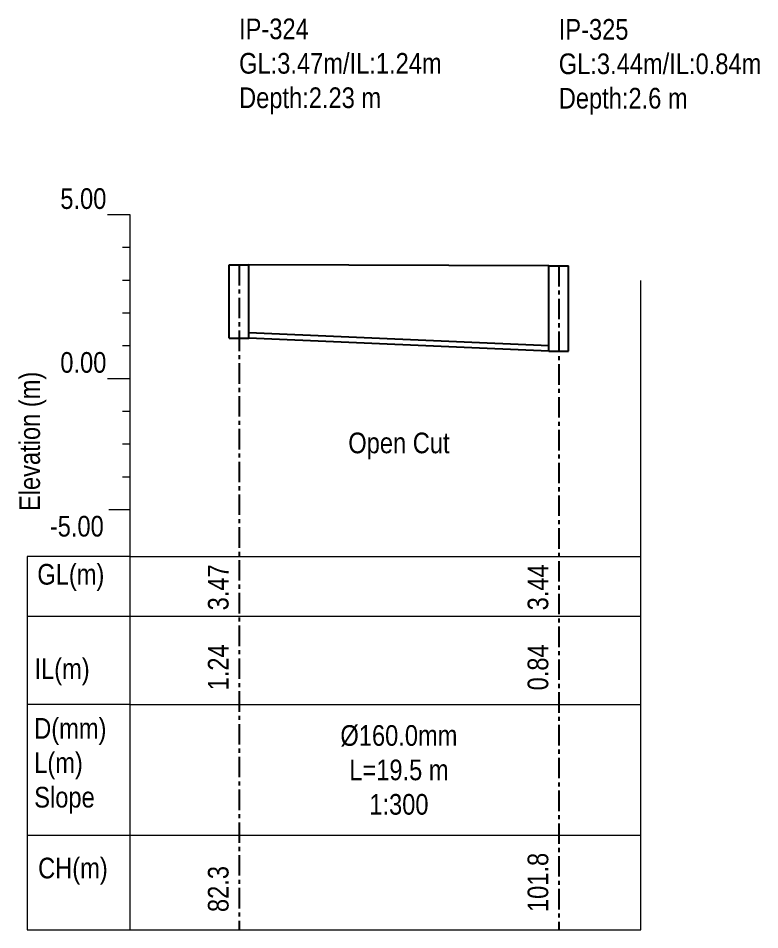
# Model space of a CAD drawing. Header units: metres. Extents: x -765 to 8035, y -99 to 211.
# Drawn here: x 2986.5 to 3031.8, y -33.6 to 22 of the extents above; entities that cross this region are included whole.
import ezdxf

# ---------------------------------------------------------------- set-up
doc = ezdxf.new("R2010")
doc.units = ezdxf.units.M
doc.header["$MEASUREMENT"] = 0
doc.linetypes.add('CENTER', pattern=[2, 1.25, -0.25, 0.25, -0.25])
for name, color, linetype in [('ANNOTATION', 7, 'Continuous'), ('GROUND_ELEVATION', 7, 'Continuous'), ('lines', 7, 'Continuous'), ('PDF_Text', 7, 'Continuous'), ('Profile Manhole', 7, 'Continuous')]:
    doc.layers.add(name, color=color, linetype=linetype)
doc.layers.add('PDF_PDF2_Geometry', color=7, linetype='Continuous', lineweight=9, true_color=0xababab)
doc.layers.add('SM_PP_GRIDTEXT', color=7, linetype='Continuous', lineweight=5)
doc.styles.add('ALL', font='swissc.ttf')

# ---------------------------------------------------------------- blocks, each defined once
blk = doc.blocks.new('template')
at = {"layer": 'PDF_PDF2_Geometry'}
blk.add_line((0, 24.611), (0, 43.611), dxfattribs=at)
at = {"layer": 'SM_PP_GRIDTEXT'}
for p, q in [((0, 43.611), (-1.388, 43.611)), ((0, 0), (0, 43.611)), ((0, 41.611), (-0.456, 41.611)), ((0, 39.611), (-0.456, 39.611)), ((0, 37.611), (-0.456, 37.611)), ((0, 35.611), (-0.456, 35.611)), ((0, 33.611), (-1.373, 33.611)), ((0, 31.611), (-0.456, 31.611)), ((0, 29.611), (-0.456, 29.611)), ((0, 27.611), (-0.456, 27.611)), ((0, 25.611), (-1.298, 25.611)), ((-6.276, 22.765), (-6.276, 0)), ((0, 22.765), (-6.276, 22.765)), ((-6.276, 19.123), (0, 19.123)), ((0, 13.733), (-6.276, 13.733)), ((-6.276, 0), (0, 0))]:
    blk.add_line(p, q, dxfattribs=at)
blk.add_lwpolyline([(-6.276, 5.778), (0, 5.778)], dxfattribs=at)
at = {"layer": 'PDF_Text', "char_height": 1.26, "attachment_point": 7, "style": 'ALL'}
for s, insert in [('5.00', (-4.258, 43.95)), ('0.00', (-4.258, 33.958)), ('-5.00', (-4.898, 23.966)), ('GL(m)', (-5.66, 20.673)), ('IL(m)', (-5.833, 14.914)), ('CH(m)', (-5.611, 2.756))]:
    blk.add_mtext(s, dxfattribs=dict(at, insert=insert))
at = {"layer": 'PDF_Text', "insert": (-5.119, 25.538), "char_height": 1.25996, "attachment_point": 7, "rotation": 90, "style": 'ALL'}
blk.add_mtext('Elevation (m)', dxfattribs=at)
at = {"layer": 'PDF_Text', "insert": (-5.85, 7.075), "char_height": 1.25996, "width": 12.5671, "attachment_point": 7, "style": 'ALL'}
blk.add_mtext('D(mm)\\P\\pt2.51992;L(m)\\P\\ptz;Slope', dxfattribs=at)

msp = doc.modelspace()

# ---------------------------------------------------------------- linework, layer by layer
for p, q in [((3018.9, 2), (3000.6, 2.8)), ((3018.9, 1.68), (3000.6, 2.48))]:
    msp.add_line(p, q)
at = {"layer": 'GROUND_ELEVATION', "color": 3}
msp.add_line((3018.9, 6.88), (3000.6, 6.94), dxfattribs=at)
at = {"layer": 'lines', "color": 8, "linetype": 'CENTER'}
for p, q in [((3000, 6.94), (3000, -33.61)), ((3019.5, 6.88), (3019.5, -33.61))]:
    msp.add_line(p, q, dxfattribs=at)
at = {"layer": 'Profile Manhole'}
for p, q in [((2999.4, 2.48), (2999.4, 6.94)), ((2999.4, 6.94), (3000.6, 6.94)), ((3000.6, 2.48), (3000.6, 6.94)), ((3018.9, 1.68), (3018.9, 6.88)), ((3018.9, 6.88), (3020.1, 6.88)), ((3020.1, 1.68), (3020.1, 6.88)), ((2999.4, 2.48), (3000.6, 2.48)), ((3018.9, 1.68), (3020.1, 1.68))]:
    msp.add_line(p, q, dxfattribs=at)
at = {"layer": 'SM_PP_GRIDTEXT'}
for p, q in [((3024.5, -33.6108), (3024.5, 6)), ((2993.3543, -10.8458), (3024.5, -10.8458)), ((2993.3543, -14.4882), (3024.5, -14.4882)), ((2993.3543, -19.878), (3024.5, -19.878)), ((2993.3543, -27.8324), (3024.5, -27.8324)), ((2993.3543, -33.6108), (3024.5, -33.6108))]:
    msp.add_line(p, q, dxfattribs=at)

# ---------------------------------------------------------------- block references
msp.add_blockref('template', (2993.3543, -33.6108))

# ---------------------------------------------------------------- texts
at = {"layer": 'ANNOTATION', "color": 7, "char_height": 1.26, "style": 'ALL'}
for s, insert, attachment_point in [('IP-324\\PGL:3.47m/IL:1.24m\\PDepth:2.23 m', (3000, 21.97), 1), ('IP-325\\PGL:3.44m/IL:0.84m\\PDepth:2.6 m', (3019.5, 21.94), 1), ('Open Cut', (3009.75, -3.285), 2), ('Ø160.0mm\\PL=19.5 m\\P1:300', (3009.75, -21.13), 2)]:
    msp.add_mtext(s, dxfattribs=dict(at, insert=insert, attachment_point=attachment_point))
at = {"layer": 'PDF_Text', "color": 7, "style": 'ALL'}
for s, p in [('3.47', (2999.36, -14.13)), ('3.44', (3018.86, -14.13)), ('1.24', (2999.36, -19.01)), ('0.84', (3018.86, -19.01)), ('101.8', (3018.86, -32.53)), ('82.3', (2999.36, -32.53))]:
    msp.add_text(s, height=1.26, rotation=90, dxfattribs=at).set_placement(p)

doc.saveas('drawing.dxf')
